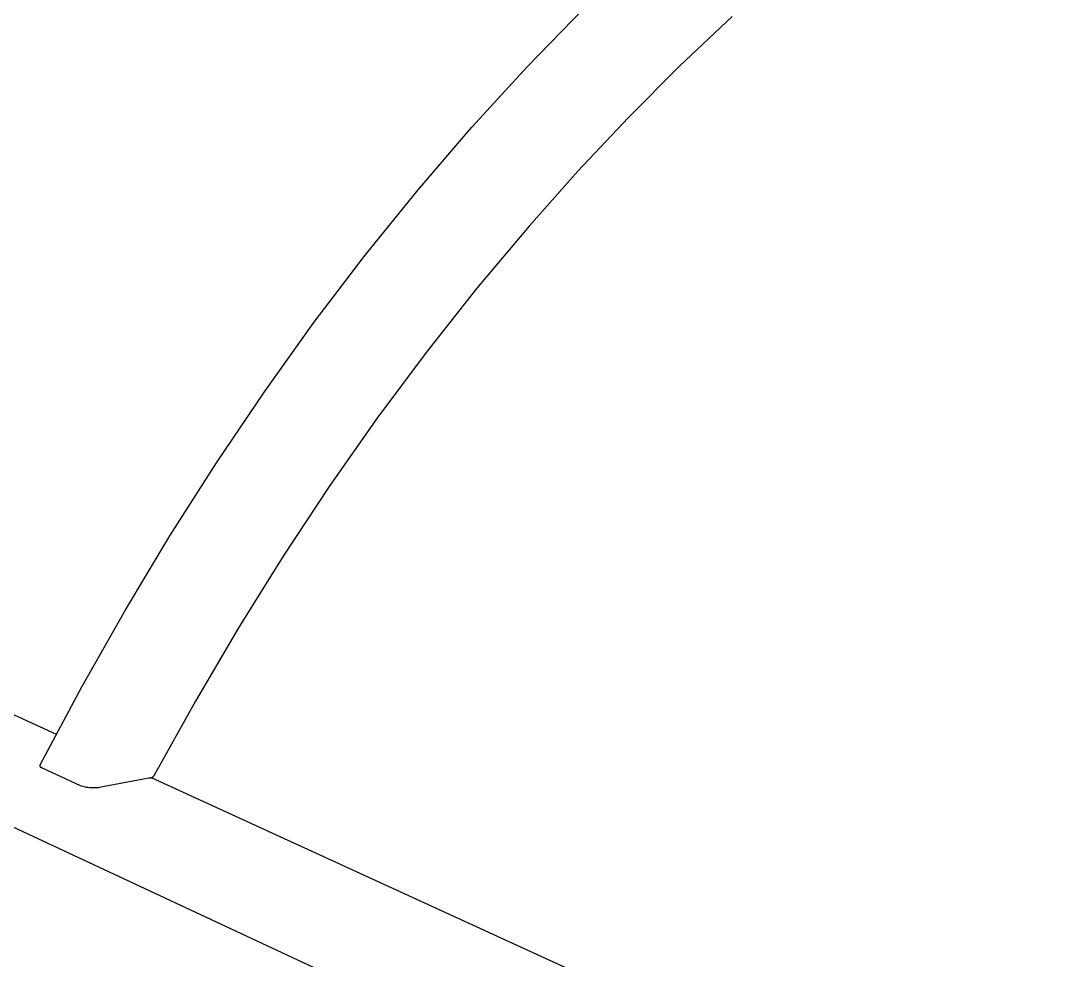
# Model space of a CAD drawing. Header units: millimetres. Extents: x -1576 to 3664, y -445 to 3215.
# Drawn here: x -534.9 to -353.6, y 401.9 to 567.4 of the extents above; entities that cross this region are included whole.
import ezdxf

# ---------------------------------------------------------------- set-up
doc = ezdxf.new("R2010")
doc.units = ezdxf.units.MM
doc.header["$MEASUREMENT"] = 0
doc.layers.add('Utwórz2D linie widoczne', color=7, linetype='Continuous', true_color=0x000000)

msp = doc.modelspace()

# ---------------------------------------------------------------- linework, layer by layer
at = {"layer": 'Utwórz2D linie widoczne'}
for p, q in [((-445.71, 559.24), (-435.69, 569.53)), ((-409.61, 568.09), (-418.89, 559.33)), ((-455.46, 548.58), (-445.71, 559.24)), ((-418.89, 559.33), (-427.94, 550.26)), ((-427.94, 550.26), (-436.77, 540.88)), ((-464.94, 537.56), (-455.46, 548.58)), ((-436.77, 540.88), (-445.39, 531.2)), ((-474.24, 526.06), (-464.94, 537.56)), ((-445.39, 531.2), (-454.59, 520.24)), ((-483.26, 514.21), (-474.24, 526.06)), ((-454.59, 520.24), (-463.51, 508.93)), ((-491.99, 502.02), (-483.26, 514.21)), ((-463.51, 508.93), (-472.17, 497.29)), ((-500.45, 489.51), (-491.99, 502.02)), ((-472.17, 497.29), (-480.56, 485.33)), ((-508.62, 476.68), (-500.45, 489.51)), ((-480.56, 485.33), (-488.68, 473.06)), ((-617.25, 482.34), (-528.63, 441.76)), ((-516.52, 463.53), (-508.62, 476.68)), ((-26.7, 187.77), (-641.37, 474.39)), ((-488.68, 473.06), (-496.54, 460.47)), ((-524.14, 450.08), (-516.52, 463.53)), ((-496.54, 460.47), (-504.13, 447.58)), ((-531.49, 436.33), (-524.14, 450.08)), ((-504.13, 447.58), (-511.46, 434.4)), ((-531.49, 436.31), (-531.49, 436.33)), ((-531.49, 436.29), (-531.49, 436.31)), ((-531.49, 436.28), (-531.49, 436.29)), ((-531.49, 436.26), (-531.49, 436.28)), ((-531.49, 436.24), (-531.49, 436.26)), ((-531.49, 436.23), (-531.49, 436.24)), ((-531.49, 436.21), (-531.49, 436.23)), ((-531.49, 436.19), (-531.49, 436.21)), ((-531.49, 436.17), (-531.49, 436.19)), ((-531.49, 436.16), (-531.49, 436.17)), ((-531.48, 436.14), (-531.49, 436.16)), ((-531.48, 436.12), (-531.48, 436.14)), ((-531.48, 436.11), (-531.48, 436.12)), ((-531.47, 436.09), (-531.48, 436.11)), ((-531.47, 436.07), (-531.47, 436.09)), ((-531.46, 436.06), (-531.47, 436.07)), ((-531.45, 436.04), (-531.46, 436.06)), ((-531.45, 436.03), (-531.45, 436.04)), ((-531.44, 436.01), (-531.45, 436.03)), ((-531.43, 435.99), (-531.44, 436.01)), ((-531.42, 435.98), (-531.43, 435.99)), ((-531.41, 435.96), (-531.42, 435.98)), ((-531.4, 435.95), (-531.41, 435.96)), ((-531.39, 435.94), (-531.4, 435.95)), ((-531.38, 435.92), (-531.39, 435.94)), ((-531.37, 435.91), (-531.38, 435.92)), ((-531.36, 435.9), (-531.37, 435.91)), ((-531.35, 435.88), (-531.36, 435.9)), ((-531.34, 435.87), (-531.35, 435.88)), ((-531.32, 435.86), (-531.34, 435.87)), ((-531.31, 435.85), (-531.32, 435.86)), ((-531.3, 435.84), (-531.31, 435.85)), ((-531.28, 435.83), (-531.3, 435.84)), ((-531.27, 435.82), (-531.28, 435.83)), ((-531.25, 435.81), (-531.27, 435.82)), ((-531.24, 435.8), (-531.25, 435.81)), ((-531.22, 435.79), (-531.24, 435.8)), ((-531.21, 435.79), (-531.22, 435.79)), ((-531.19, 435.78), (-531.21, 435.79)), ((-531.18, 435.77), (-531.19, 435.78)), ((-531.16, 435.77), (-531.18, 435.77)), ((-531.14, 435.76), (-531.16, 435.77)), ((-531.13, 435.76), (-531.14, 435.76)), ((-531.11, 435.75), (-531.13, 435.76)), ((-531.09, 435.75), (-531.11, 435.75)), ((-531.08, 435.75), (-531.09, 435.75)), ((-531.06, 435.74), (-531.08, 435.75)), ((-531.04, 435.74), (-531.06, 435.74)), ((-524.38, 432.67), (-531.04, 435.74)), ((-512.35, 433.98), (-521.07, 432.36)), ((-512.25, 434), (-512.35, 433.98)), ((-512.16, 434.02), (-512.25, 434)), ((-512.06, 434.05), (-512.16, 434.02)), ((-511.97, 434.08), (-512.06, 434.05)), ((-511.97, 434.08), (-511.94, 434.08)), ((-511.94, 434.08), (-511.91, 434.09)), ((-511.91, 434.09), (-511.88, 434.1)), ((-511.9, 434.1), (-203.29, 292.79)), ((-511.88, 434.1), (-511.86, 434.11)), ((-511.86, 434.11), (-511.83, 434.12)), ((-511.83, 434.12), (-511.8, 434.13)), ((-511.8, 434.13), (-511.78, 434.14)), ((-511.78, 434.14), (-511.75, 434.16)), ((-511.75, 434.16), (-511.72, 434.17)), ((-511.72, 434.17), (-511.7, 434.18)), ((-511.7, 434.18), (-511.67, 434.2)), ((-511.67, 434.2), (-511.65, 434.22)), ((-511.65, 434.22), (-511.63, 434.23)), ((-511.63, 434.23), (-511.6, 434.25)), ((-511.6, 434.25), (-511.58, 434.27)), ((-511.58, 434.27), (-511.56, 434.29)), ((-511.56, 434.29), (-511.54, 434.31)), ((-511.54, 434.31), (-511.52, 434.33)), ((-511.52, 434.33), (-511.5, 434.35)), ((-511.5, 434.35), (-511.48, 434.37)), ((-511.48, 434.37), (-511.46, 434.4)), ((-524.17, 432.6), (-524.38, 432.67)), ((-523.95, 432.53), (-524.17, 432.6)), ((-523.74, 432.47), (-523.95, 432.53)), ((-523.52, 432.42), (-523.74, 432.47)), ((-523.3, 432.38), (-523.52, 432.42)), ((-523.08, 432.34), (-523.3, 432.38)), ((-522.86, 432.31), (-523.08, 432.34)), ((-522.63, 432.29), (-522.86, 432.31)), ((-522.41, 432.28), (-522.63, 432.29)), ((-522.18, 432.27), (-522.41, 432.28)), ((-521.96, 432.27), (-522.18, 432.27)), ((-521.74, 432.28), (-521.96, 432.27)), ((-521.51, 432.3), (-521.74, 432.28)), ((-521.29, 432.32), (-521.51, 432.3)), ((-521.07, 432.36), (-521.29, 432.32))]:
    msp.add_line(p, q, dxfattribs=at)

doc.saveas('drawing.dxf')
